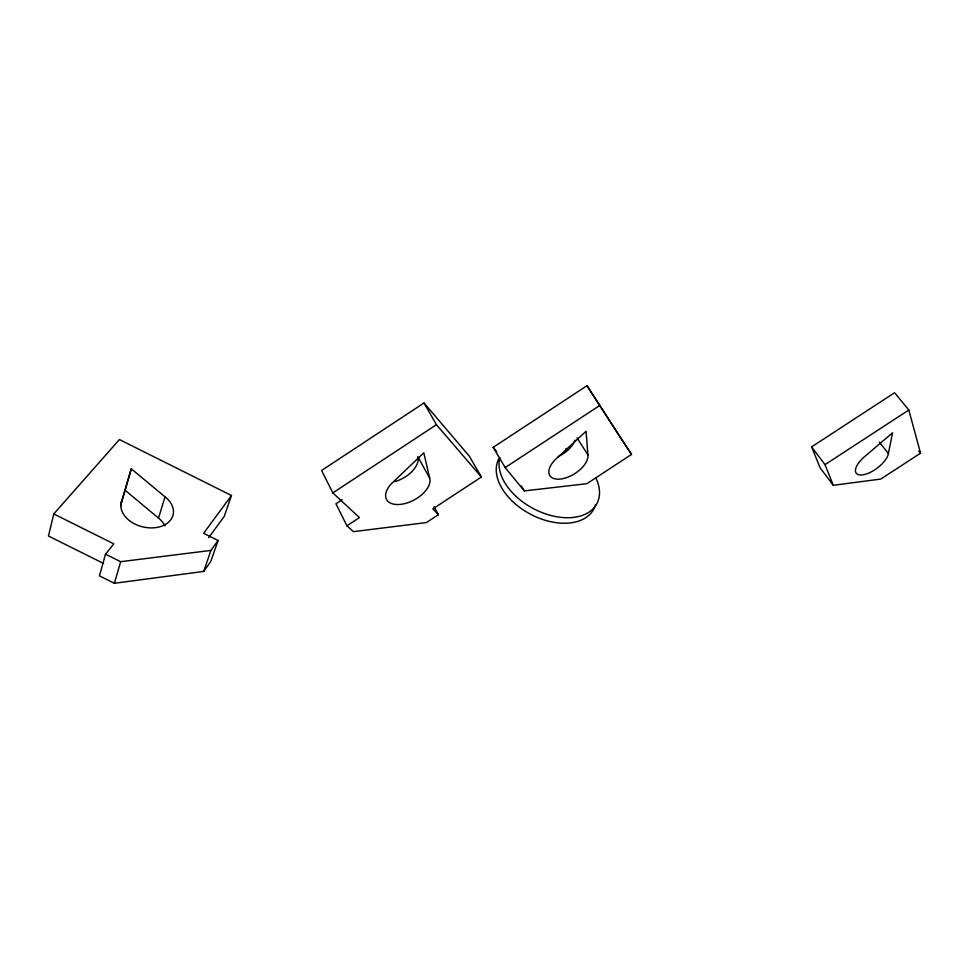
<?xml version="1.0" encoding="UTF-8"?>
<svg xmlns="http://www.w3.org/2000/svg" width="969" height="969" viewBox="0 0 969 969"><rect width="100%" height="100%" fill="white"/><g stroke="black" fill="none" stroke-linecap="round" stroke-linejoin="round"><path stroke-width="1.45" d="M888.391 453.553L892.582 432.768L864.99 456.314A19.586 8.406 -36.5 0 0 862.362 474.907A19.586 8.406 -36.5 0 0 888.391 453.553L879.343 442.13M208.674 537.722L224.275 516.344L231.47 495.51L119.417 439.538L53.792 513.945L48.45 536.014L103.659 563.498M53.792 513.945L113.833 543.863L105.512 554.159L99.444 575.865L114.378 583.29L203.708 571.419L210.806 561.463L218.073 540.508L203.611 533.289L231.47 495.51M120.822 504.11L131.287 468.826L165.033 496.818A26.647 18.726 13.2 0 1 169.212 521.601A26.647 18.726 13.2 0 1 136.75 524.895A26.647 18.726 13.2 0 1 121.634 501.227M120.616 505.879L131.287 468.826M114.378 583.29L120.653 561.693L210.939 550.416L218.073 540.508M165.057 525.901A26.308 18.762 12.7 0 0 158.516 518.124L165.033 496.818M203.708 571.419L210.939 550.416M346.95 525.816L353.443 531.654L426.396 522.57L438.424 514.684L432.828 508.882L481.387 476.99L469.287 456.108L424.01 402.983L321.587 470.474L332.827 492.906L359.451 517.591L346.95 525.816L335.94 503.759L342.118 499.701M332.827 492.906L436.425 424.713L481.387 476.99M493.16 447.351L586.984 385.71L631.534 454.425L586.863 483.688L524.29 490.92L505.176 467.567L493.16 447.351L496.843 451.869M505.176 467.567L599.981 405.333M811.598 446.903L894.617 392.724L908.813 410.02L920.55 453.177L880.797 479.049L833.279 485.312L820.137 467.845L811.598 446.903L825.019 464.648L833.279 485.312M825.019 464.648L908.813 410.02M105.512 554.159L120.653 561.693M125.231 490.338L158.516 518.124M918.745 450.936L920.55 453.177M618.985 435.469L631.534 454.425M586.984 385.71L618.186 434.233M577.052 437.891L587.929 454.885A21.96 11.604 -32.1 0 1 560.203 479.086A21.96 11.604 -32.1 0 1 556.957 458.046L586.063 431.266L587.929 454.885M521.322 485.953L524.29 490.92M424.01 402.983L436.425 424.713M417.809 456.653L429.667 478.105A24.14 13.481 -28.2 0 1 400.391 504.389A24.14 13.481 -28.2 0 1 393.244 481.932L423.816 452.802L429.667 478.105M434.088 506.775L438.424 514.684M595.487 504.922A53.743 34.254 28 0 1 533.58 515.774A53.743 34.254 28 0 1 498.744 458.894M595.778 477.717A53.925 34.194 28 0 1 554.329 516.283A53.925 34.194 28 0 1 499.871 457.489M565.872 448.441A53.925 34.194 28 0 1 568.113 449.701M418.075 457.84A23.886 13.651 -28.1 0 1 394.783 481.654M574.956 440.217A21.742 11.761 -32.1 0 1 558.192 456.629"/></g></svg>
